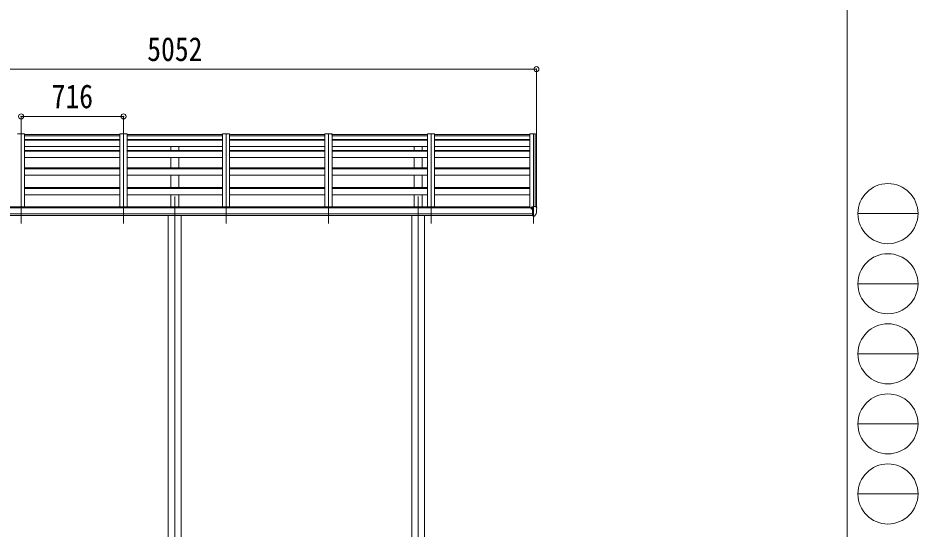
# Model space of a CAD drawing. Units: millimetres at full size, sheet at 1:35. Extents: x -9783 to 9892, y -6828 to 6752.
# Drawn here: x 3605 to 9892, y -3468 to 105 of the extents above; entities that cross this region are included whole.
import ezdxf
from ezdxf.enums import TextEntityAlignment as Align

# ---------------------------------------------------------------- set-up
doc = ezdxf.new("R2010")
doc.units = ezdxf.units.MM
doc.header["$LTSCALE"] = 35
doc.header["$PDMODE"] = 32
doc.header["$PDSIZE"] = 35
for name, color, linetype, lineweight in [('0-1_本体', 4, 'Continuous', 9), ('0-2_部品', 7, 'Continuous', 9), ('0-8_PARTS2', 2, 'Continuous', 9), ('0-A_寸法', 6, 'Continuous', 9), ('F-0_240', 7, 'Continuous', 9)]:
    doc.layers.add(name, color=color, linetype=linetype, lineweight=lineweight)
doc.styles.add('ＭＳ ゴシック', font='')
doc.styles.get('ＭＳ ゴシック').set_extended_font_data('MS Gothic')

msp = doc.modelspace()

# ---------------------------------------------------------------- linework, layer by layer
at = {"layer": '0-1_本体'}
for p, q in [((3651.19, -706.21), (3601.19, -706.21)), ((3651.19, -706.21), (3651.19, -1216.33)), ((3651.19, -719.21), (4317.19, -719.21)), ((3651.19, -745.83), (4317.19, -745.83)), ((3651.19, -748.35), (4317.19, -748.35)), ((4317.19, -706.21), (4317.19, -1216.33)), ((4367.19, -706.21), (4317.19, -706.21)), ((4367.19, -706.21), (4367.19, -1216.33)), ((4367.19, -719.21), (5033.19, -719.21)), ((4367.19, -745.83), (5033.19, -745.83)), ((4367.19, -748.35), (5033.19, -748.35)), ((5033.19, -706.21), (5033.19, -1216.33)), ((5083.19, -706.21), (5033.19, -706.21)), ((5083.19, -706.21), (5083.19, -1216.33)), ((5083.19, -719.21), (5749.19, -719.21)), ((5083.19, -745.83), (5749.19, -745.83)), ((5083.19, -748.35), (5749.19, -748.35)), ((5749.19, -706.21), (5749.19, -1216.33)), ((5799.19, -706.21), (5749.19, -706.21)), ((5799.19, -706.21), (5799.19, -1216.33)), ((5799.19, -719.21), (6465.19, -719.21)), ((5799.19, -745.83), (6465.19, -745.83)), ((5799.19, -748.35), (6465.19, -748.35)), ((6465.19, -706.21), (6465.19, -1216.33)), ((6515.19, -706.21), (6465.19, -706.21)), ((6515.19, -706.21), (6515.19, -1216.33)), ((6515.19, -719.21), (7181.19, -719.21)), ((6515.19, -745.83), (7181.19, -745.83)), ((6515.19, -748.35), (7181.19, -748.35)), ((7181.19, -706.21), (7181.19, -1222.86)), ((7217.11, -706.41), (7216.49, -708.03)), ((7217.19, -706.3), (7217.19, -1213.05)), ((7225.24, -706.63), (7217.41, -706.22)), ((7226.18, -707.51), (7226.2, -1219.6)), ((3651.19, -793.1), (4317.19, -793.1)), ((4367.19, -793.1), (5033.19, -793.1)), ((4672.69, -821.26), (4672.69, -793.1)), ((4727.69, -821.26), (4727.69, -793.1)), ((5083.19, -793.1), (5749.19, -793.1)), ((5799.19, -793.1), (6465.19, -793.1)), ((6372.69, -821.26), (6372.69, -793.1)), ((6427.69, -821.26), (6427.69, -793.1)), ((6515.19, -793.1), (7181.19, -793.1)), ((3651.19, -821.26), (4317.19, -821.26)), ((3651.19, -826.23), (4317.19, -826.23)), ((3651.19, -870.43), (4317.19, -870.43)), ((4367.19, -821.26), (5033.19, -821.26)), ((4367.19, -826.23), (5033.19, -826.23)), ((4367.19, -870.43), (5033.19, -870.43)), ((4672.69, -943.96), (4672.69, -870.43)), ((4727.69, -943.96), (4727.69, -870.43)), ((5083.19, -821.26), (5749.19, -821.26)), ((5083.19, -826.23), (5749.19, -826.23)), ((5083.19, -870.43), (5749.19, -870.43)), ((5799.19, -821.26), (6465.19, -821.26)), ((5799.19, -826.23), (6465.19, -826.23)), ((5799.19, -870.43), (6465.19, -870.43)), ((6372.69, -943.96), (6372.69, -870.43)), ((6427.69, -943.96), (6427.69, -870.43)), ((6515.19, -821.26), (7181.19, -821.26)), ((6515.19, -826.23), (7181.19, -826.23)), ((6515.19, -870.43), (7181.19, -870.43)), ((3651.19, -943.96), (4317.19, -943.96)), ((3651.19, -950.86), (4317.19, -950.86)), ((3651.19, -994.41), (4317.19, -994.41)), ((4367.19, -943.96), (5033.19, -943.96)), ((4367.19, -950.86), (5033.19, -950.86)), ((4367.19, -994.41), (5033.19, -994.41)), ((4672.69, -1081.41), (4672.69, -994.41)), ((4727.69, -1081.41), (4727.69, -994.41)), ((5083.19, -943.96), (5749.19, -943.96)), ((5083.19, -950.86), (5749.19, -950.86)), ((5083.19, -994.41), (5749.19, -994.41)), ((5799.19, -943.96), (6465.19, -943.96)), ((5799.19, -950.86), (6465.19, -950.86)), ((5799.19, -994.41), (6465.19, -994.41)), ((6372.69, -1081.41), (6372.69, -994.41)), ((6427.69, -1081.41), (6427.69, -994.41)), ((6515.19, -943.96), (7181.19, -943.96)), ((6515.19, -950.86), (7181.19, -950.86)), ((6515.19, -994.41), (7181.19, -994.41)), ((3651.19, -1081.41), (4317.19, -1081.41)), ((3651.19, -1088.31), (4317.19, -1088.31)), ((4367.19, -1081.41), (5033.19, -1081.41)), ((4367.19, -1088.31), (5033.19, -1088.31)), ((5083.19, -1081.41), (5749.19, -1081.41)), ((5083.19, -1088.31), (5749.19, -1088.31)), ((5799.19, -1081.41), (6465.19, -1081.41)), ((5799.19, -1088.31), (6465.19, -1088.31)), ((6515.19, -1081.41), (7181.19, -1081.41)), ((6515.19, -1088.31), (7181.19, -1088.31)), ((3651.19, -1131.86), (4317.19, -1131.86)), ((4367.19, -1131.86), (5033.19, -1131.86)), ((4672.69, -1216.53), (4672.69, -1131.86)), ((4727.69, -1216.53), (4727.69, -1131.86)), ((5083.19, -1131.86), (5749.19, -1131.86)), ((5799.19, -1131.86), (6465.19, -1131.86)), ((6372.69, -1216.53), (6372.69, -1131.86)), ((6427.69, -1216.53), (6427.69, -1131.86)), ((6515.19, -1131.86), (7181.19, -1131.86)), ((7199.69, -1222.86), (2200.69, -1222.86)), ((7176.19, -1216.33), (2224.19, -1216.33)), ((7176.19, -1222.86), (7176.19, -1216.33)), ((2200.69, -1264.46), (7199.69, -1264.46)), ((7199.69, -1276.3), (2200.69, -1276.23)), ((4654.99, -1276.39), (4654.99, -4432.46)), ((4745.39, -1276.39), (4745.39, -4432.46)), ((6354.99, -1276.39), (6354.99, -4432.46)), ((6445.39, -1276.39), (6445.39, -4432.46))]:
    msp.add_line(p, q, dxfattribs=at)
msp.add_lwpolyline([(7216.49, -1213.05), (7216.49, -706.21), (7181.19, -706.21)], dxfattribs=at)
msp.add_circle((7192.22, -1227.97), 3, dxfattribs=at)
for centre, radius, start, end in [((7217.39, -706.52), 0.301, 87.13321, 158.93673), ((7225.19, -707.63), 1, 6.67014, 87)]:
    msp.add_arc(centre, radius, start, end, dxfattribs=at)
at = {"layer": '0-2_部品', "color": 4}
for p, q in [((4317.19, -710.5), (3651.19, -710.5)), ((5033.19, -710.5), (4367.19, -710.5)), ((5744.26, -710.5), (5083.19, -710.5)), ((6465.19, -710.5), (5794.26, -710.5)), ((7181.19, -710.5), (6515.19, -710.5))]:
    msp.add_line(p, q, dxfattribs=at)
at = {"layer": '0-2_部品'}
for p, q in [((7189.69, -1218.91), (7189.69, -1223.24)), ((7204.69, -1217.74), (7190.69, -1217.8)), ((7194.19, -1217.79), (7194.19, -1215.89)), ((7194.69, -1227.97), (7194.39, -1227.97)), ((7195.22, -1227.97), (7194.69, -1227.97)), ((7195.02, -1215.47), (7204.69, -1214.75)), ((7199.69, -1222.79), (7206.19, -1222.39)), ((7204.69, -1213.97), (7206.19, -1213.97)), ((7204.69, -1213.97), (7204.69, -1220.14)), ((7206.19, -1281.56), (7206.19, -1213.06)), ((7221.28, -1213.63), (7225.35, -1219.43)), ((7228.19, -1222.43), (7228.19, -1223.06)), ((7199.69, -1278.36), (7205.19, -1278.36)), ((7205.69, -1279.36), (7205.19, -1278.36)), ((7206.19, -1279.36), (7205.69, -1279.36)), ((7207.69, -1281.47), (7206.19, -1281.56)), ((7207.69, -1281.47), (7211.4, -1281.24)), ((7213.81, -1279.75), (7223.56, -1264.37))]:
    msp.add_line(p, q, dxfattribs=at)
for points in [[(7189.69, -1226.36), (7189.69, -1227.97), (7189.22, -1227.97)], [(7194.39, -1226.79), (7194.39, -1227.97), (7189.69, -1227.97)], [(7195.02, -1215.47), (7194.85, -1215.49), (7194.69, -1215.52), (7194.55, -1215.57), (7194.42, -1215.62), (7194.32, -1215.68), (7194.25, -1215.74), (7194.21, -1215.82), (7194.19, -1215.89)], [(7199.69, -1278.36), (7199.69, -1220.14), (7204.69, -1220.14)], [(7206.19, -1213.06), (7218.19, -1213.06), (7220.52, -1213.2)], [(7206.19, -1267.67), (7203.03, -1267.26), (7199.69, -1266.83)]]:
    msp.add_lwpolyline(points, dxfattribs=at)
for centre, radius, start, end in [((7192.19, -1227.97), 2.5, 28.35764, 180), ((7192.19, -1227.97), 2.5, 0, 28.35764), ((7220.46, -1214.2), 1, 35, 86.5), ((7035.7, -1223.06), 192.49, 347.8767, 359.9992), ((7225.19, -1222.43), 3, 0, 87), ((7211.22, -1278.25), 3, 273.5, 330), ((7220.96, -1262.87), 3, 330, 348.16652)]:
    msp.add_arc(centre, radius, start, end, dxfattribs=at)
msp.add_ellipse((7190.69, -1218.9), major_axis=(0.02, 1.1), ratio=0.906239, start_param=0.0206394, end_param=1.5914357, dxfattribs=at)
at = {"layer": '0-8_PARTS2'}
for p, q in [((3626.19, -1332.39), (3626.19, -706.21)), ((4342.19, -1332.39), (4342.19, -706.21)), ((5058.19, -1332.39), (5058.19, -706.21)), ((5774.19, -1332.39), (5774.19, -706.21)), ((6490.19, -1332.39), (6490.19, -706.21)), ((7206.19, -706.21), (7206.19, -1332.39)), ((4700.19, -1143.58), (4700.19, -4532.48)), ((6400.19, -1143.58), (6400.19, -4532.48))]:
    msp.add_line(p, q, dxfattribs=at)
at = {"layer": '0-A_寸法'}
for p, q in [((2174.19, -252.98), (7226.19, -252.98)), ((7226.19, -252.98), (7226.19, -707.64)), ((3626.19, -583.12), (3626.19, -707.64)), ((3626.19, -583.12), (4342.19, -583.12)), ((4342.19, -583.12), (4342.19, -707.64))]:
    msp.add_line(p, q, dxfattribs=at)
for p in [(7226.19, -252.98), (3626.19, -583.12), (4342.19, -583.12)]:
    msp.add_point(p, dxfattribs=at)
at = {"layer": 'F-0_240', "color": 5}
msp.add_line((9396.97, 6751.9), (9396.97, -6828.1), dxfattribs=at)
at = {"layer": 'F-0_240', "color": 4}
for p, q in [((9471.77, -1263.1), (9891.77, -1263.1)), ((9471.77, -1753.1), (9891.77, -1753.1)), ((9471.77, -2243.1), (9891.77, -2243.1)), ((9471.77, -2733.1), (9891.77, -2733.1)), ((9471.77, -3223.1), (9891.77, -3223.1))]:
    msp.add_line(p, q, dxfattribs=at)
for centre in [(9681.77, -1263.1), (9681.77, -1753.1), (9681.77, -2243.1), (9681.77, -2733.1), (9681.77, -3223.1)]:
    msp.add_circle(centre, 210, dxfattribs=at)

# ---------------------------------------------------------------- texts
at = {"layer": '0-A_寸法', "color": 7, "style": 'ＭＳ ゴシック', "width": 0.85}
for s, p in [('5052', (4507.69, -245.98)), ('716', (3839.82, -576.12))]:
    msp.add_text(s, height=166.8, dxfattribs=at).set_placement(p, align=Align.BOTTOM_LEFT)

doc.saveas('drawing.dxf')
